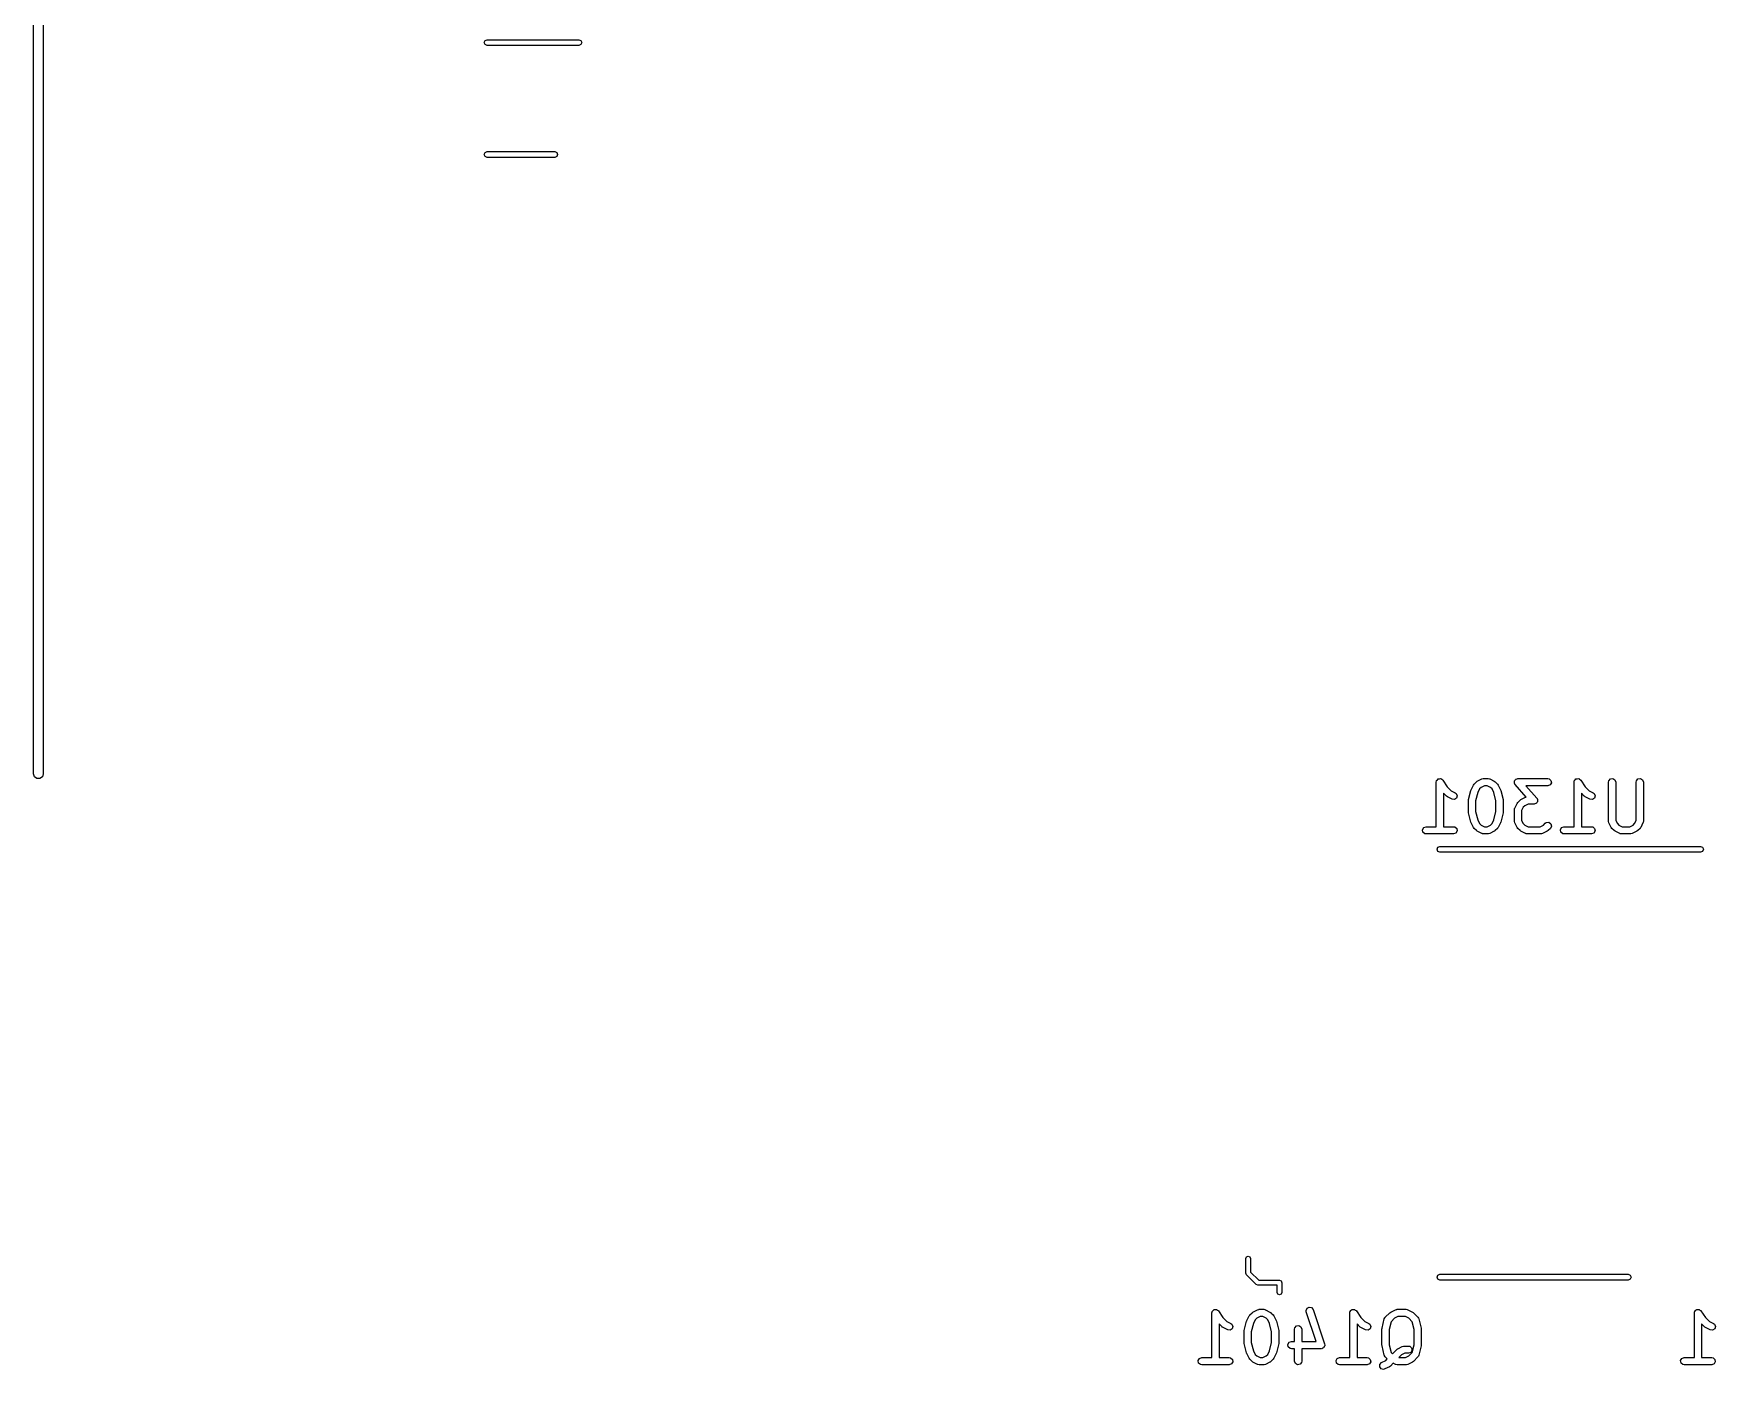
# Model space of a CAD drawing. Extents: x 54 to 297, y -260 to -31.
# Drawn here: x 226.9 to 261.76, y -260.35 to -232.65 of the extents above; entities that cross this region are included whole.
import ezdxf

# ---------------------------------------------------------------- set-up
doc = ezdxf.new("R2010")
doc.units = 0
doc.layers.add('BLACK', color=7, linetype='CONTINUOUS')

msp = doc.modelspace()

# ---------------------------------------------------------------- linework, layer by layer
at = {"layer": 'BLACK', "linetype": 'CONTINUOUS'}
for p, q in [((226.9, -248), (226.9, -43)), ((227.1, -43), (227.1, -248)), ((236.24, -232.84), (236.258, -232.798)), ((236.258, -232.882), (236.24, -232.84)), ((236.258, -232.798), (236.3, -232.78)), ((236.3, -232.78), (238.2, -232.78)), ((238.2, -232.78), (238.242, -232.798)), ((238.242, -232.798), (238.26, -232.84)), ((238.26, -232.84), (238.242, -232.882)), ((236.3, -232.9), (236.258, -232.882)), ((238.2, -232.9), (236.3, -232.9)), ((238.242, -232.882), (238.2, -232.9)), ((236.24, -235.16), (236.258, -235.118)), ((236.258, -235.202), (236.24, -235.16)), ((236.258, -235.118), (236.3, -235.1)), ((236.3, -235.22), (236.258, -235.202)), ((236.3, -235.1), (237.7, -235.1)), ((237.7, -235.22), (236.3, -235.22)), ((237.7, -235.1), (237.742, -235.118)), ((237.742, -235.202), (237.7, -235.22)), ((237.742, -235.118), (237.76, -235.16)), ((237.76, -235.16), (237.742, -235.202)), ((226.919, -248.059), (226.9, -248)), ((226.969, -248.095), (226.919, -248.059)), ((227.031, -248.095), (226.969, -248.095)), ((227.081, -248.059), (227.031, -248.095)), ((227.1, -248), (227.081, -248.059)), ((255.973, -248.172), (255.977, -248.147)), ((255.973, -249.097), (255.973, -248.172)), ((255.977, -248.147), (255.98, -248.143)), ((255.98, -248.139), (255.996, -248.124)), ((255.98, -248.143), (255.98, -248.139)), ((255.996, -248.124), (256.01, -248.107)), ((256.01, -248.107), (256.014, -248.107)), ((256.014, -248.107), (256.017, -248.104)), ((256.017, -248.104), (256.039, -248.102)), ((256.039, -248.102), (256.061, -248.099)), ((256.061, -248.099), (256.064, -248.101)), ((256.064, -248.101), (256.069, -248.1)), ((256.069, -248.1), (256.086, -248.113)), ((256.086, -248.113), (256.105, -248.124)), ((256.105, -248.124), (256.107, -248.128)), ((256.107, -248.128), (256.11, -248.131)), ((256.11, -248.131), (256.201, -248.267)), ((256.756, -248.215), (256.804, -248.167)), ((256.804, -248.167), (256.822, -248.154)), ((256.822, -248.154), (256.824, -248.153)), ((256.824, -248.153), (256.919, -248.105)), ((256.919, -248.105), (256.944, -248.098)), ((256.944, -248.098), (256.948, -248.099)), ((256.948, -248.099), (256.952, -248.097)), ((256.952, -248.097), (257.048, -248.097)), ((257.048, -248.097), (257.073, -248.102)), ((257.073, -248.102), (257.077, -248.105)), ((257.077, -248.105), (257.081, -248.105)), ((257.081, -248.105), (257.176, -248.153)), ((257.176, -248.153), (257.194, -248.166)), ((257.194, -248.166), (257.196, -248.167)), ((257.196, -248.167), (257.244, -248.215)), ((257.593, -248.159), (257.596, -248.154)), ((257.596, -248.179), (257.593, -248.159)), ((257.596, -248.148), (257.608, -248.132)), ((257.596, -248.154), (257.596, -248.148)), ((257.597, -248.199), (257.596, -248.179)), ((257.608, -248.132), (257.618, -248.115)), ((257.618, -248.115), (257.624, -248.113)), ((257.624, -248.113), (257.628, -248.108)), ((257.628, -248.108), (257.648, -248.104)), ((257.648, -248.104), (257.667, -248.097)), ((257.667, -248.097), (258.286, -248.097)), ((258.286, -248.097), (258.311, -248.102)), ((258.311, -248.102), (258.351, -248.135)), ((258.36, -248.185), (258.334, -248.23)), ((258.351, -248.135), (258.36, -248.185)), ((258.83, -248.172), (258.834, -248.147)), ((258.83, -249.097), (258.83, -248.172)), ((258.834, -248.147), (258.837, -248.143)), ((258.837, -248.143), (258.838, -248.139)), ((258.838, -248.139), (258.853, -248.124)), ((258.853, -248.124), (258.867, -248.107)), ((258.867, -248.107), (258.872, -248.107)), ((258.872, -248.107), (258.875, -248.104)), ((258.875, -248.104), (258.896, -248.102)), ((258.896, -248.102), (258.918, -248.099)), ((258.918, -248.099), (258.922, -248.101)), ((258.922, -248.101), (258.926, -248.1)), ((258.926, -248.1), (258.943, -248.113)), ((258.943, -248.113), (258.962, -248.124)), ((258.962, -248.124), (258.964, -248.128)), ((258.964, -248.128), (258.967, -248.131)), ((258.967, -248.131), (259.058, -248.267)), ((259.544, -248.172), (259.549, -248.147)), ((259.544, -248.982), (259.544, -248.172)), ((259.549, -248.147), (259.582, -248.107)), ((259.582, -248.107), (259.632, -248.099)), ((259.632, -248.099), (259.676, -248.124)), ((259.676, -248.124), (259.694, -248.172)), ((259.694, -248.172), (259.694, -248.964)), ((260.115, -248.172), (260.12, -248.147)), ((260.115, -248.964), (260.115, -248.172)), ((260.12, -248.147), (260.153, -248.107)), ((260.153, -248.107), (260.203, -248.099)), ((260.203, -248.099), (260.248, -248.124)), ((260.248, -248.124), (260.265, -248.172)), ((260.265, -248.172), (260.265, -248.982)), ((256.185, -248.464), (256.123, -248.401)), ((256.123, -248.401), (256.123, -249.097)), ((256.187, -248.464), (256.185, -248.464)), ((256.205, -248.478), (256.187, -248.464)), ((256.201, -248.267), (256.283, -248.349)), ((256.3, -248.525), (256.205, -248.478)), ((256.283, -248.349), (256.367, -248.391)), ((256.351, -248.531), (256.3, -248.525)), ((256.394, -248.503), (256.351, -248.531)), ((256.367, -248.391), (256.388, -248.407)), ((256.388, -248.407), (256.408, -248.454)), ((256.408, -248.454), (256.394, -248.503)), ((256.642, -248.535), (256.689, -248.345)), ((256.642, -248.539), (256.642, -248.535)), ((256.689, -248.345), (256.694, -248.333)), ((256.694, -248.333), (256.695, -248.329)), ((256.695, -248.329), (256.742, -248.234)), ((256.742, -248.234), (256.756, -248.216)), ((256.756, -248.216), (256.756, -248.215)), ((256.833, -248.389), (256.789, -248.563)), ((256.871, -248.312), (256.833, -248.389)), ((256.902, -248.282), (256.871, -248.312)), ((256.97, -248.247), (256.902, -248.282)), ((257.03, -248.247), (256.97, -248.247)), ((257.098, -248.282), (257.03, -248.247)), ((257.129, -248.312), (257.098, -248.282)), ((257.167, -248.389), (257.129, -248.312)), ((257.211, -248.563), (257.167, -248.389)), ((257.244, -248.215), (257.256, -248.233)), ((257.256, -248.233), (257.258, -248.234)), ((257.258, -248.234), (257.305, -248.329)), ((257.305, -248.329), (257.309, -248.342)), ((257.309, -248.342), (257.311, -248.345)), ((257.311, -248.345), (257.358, -248.535)), ((257.358, -248.535), (257.36, -248.55)), ((257.601, -248.207), (257.597, -248.199)), ((257.602, -248.21), (257.601, -248.207)), ((257.604, -248.212), (257.602, -248.21)), ((257.61, -248.222), (257.604, -248.212)), ((257.838, -248.482), (257.61, -248.222)), ((257.709, -248.548), (257.727, -248.535)), ((257.727, -248.535), (257.728, -248.534)), ((257.728, -248.534), (257.824, -248.486)), ((257.824, -248.486), (257.838, -248.482)), ((258.286, -248.247), (257.832, -248.247)), ((257.832, -248.247), (258.056, -248.504)), ((258.056, -248.504), (258.062, -248.514)), ((258.062, -248.514), (258.065, -248.516)), ((258.065, -248.516), (258.065, -248.519)), ((258.065, -248.519), (258.07, -248.526)), ((258.07, -248.526), (258.07, -248.546)), ((258.334, -248.23), (258.286, -248.247)), ((259.042, -248.464), (258.98, -248.401)), ((258.98, -248.401), (258.98, -249.097)), ((259.044, -248.464), (259.042, -248.464)), ((259.062, -248.478), (259.044, -248.464)), ((259.058, -248.267), (259.14, -248.349)), ((259.157, -248.525), (259.062, -248.478)), ((259.14, -248.349), (259.224, -248.391)), ((259.208, -248.531), (259.157, -248.525)), ((259.251, -248.503), (259.208, -248.531)), ((259.224, -248.391), (259.245, -248.407)), ((259.245, -248.407), (259.265, -248.454)), ((259.265, -248.454), (259.251, -248.503)), ((256.639, -248.553), (256.642, -248.539)), ((256.639, -248.791), (256.639, -248.553)), ((256.64, -248.795), (256.639, -248.791)), ((256.642, -248.81), (256.64, -248.795)), ((256.689, -249), (256.642, -248.81)), ((256.789, -248.563), (256.789, -248.782)), ((256.789, -248.782), (256.833, -248.956)), ((257.167, -248.956), (257.211, -248.782)), ((257.211, -248.782), (257.211, -248.563)), ((257.358, -248.81), (257.311, -249)), ((257.361, -248.791), (257.358, -248.806)), ((257.358, -248.806), (257.358, -248.81)), ((257.36, -248.55), (257.361, -248.553)), ((257.361, -248.553), (257.361, -248.791)), ((257.592, -248.744), (257.596, -248.718)), ((257.592, -248.982), (257.592, -248.744)), ((257.596, -248.718), (257.599, -248.715)), ((257.599, -248.715), (257.6, -248.71)), ((257.6, -248.71), (257.647, -248.615)), ((257.647, -248.615), (257.661, -248.597)), ((257.661, -248.596), (257.709, -248.548)), ((257.661, -248.597), (257.661, -248.596)), ((257.776, -248.693), (257.742, -248.762)), ((257.742, -248.762), (257.742, -248.964)), ((257.806, -248.663), (257.776, -248.693)), ((257.875, -248.628), (257.806, -248.663)), ((258, -248.628), (257.875, -248.628)), ((258.019, -248.621), (258, -248.628)), ((258.039, -248.617), (258.019, -248.621)), ((258.043, -248.613), (258.039, -248.617)), ((258.048, -248.611), (258.043, -248.613)), ((258.058, -248.593), (258.048, -248.611)), ((258.071, -248.578), (258.058, -248.593)), ((258.07, -248.546), (258.074, -248.566)), ((258.074, -248.566), (258.071, -248.572)), ((258.071, -248.572), (258.071, -248.578)), ((255.688, -249.159), (255.714, -249.115)), ((255.697, -249.21), (255.688, -249.159)), ((255.736, -249.243), (255.697, -249.21)), ((255.714, -249.115), (255.762, -249.097)), ((255.762, -249.097), (255.973, -249.097)), ((256.123, -249.097), (256.333, -249.097)), ((256.333, -249.097), (256.359, -249.102)), ((256.382, -249.23), (256.333, -249.247)), ((256.359, -249.102), (256.398, -249.135)), ((256.407, -249.185), (256.382, -249.23)), ((256.398, -249.135), (256.407, -249.185)), ((256.691, -249.003), (256.689, -249)), ((256.695, -249.015), (256.691, -249.003)), ((256.742, -249.111), (256.695, -249.015)), ((256.744, -249.112), (256.742, -249.111)), ((256.756, -249.13), (256.744, -249.112)), ((256.804, -249.178), (256.756, -249.13)), ((256.806, -249.178), (256.804, -249.178)), ((256.824, -249.192), (256.806, -249.178)), ((256.919, -249.239), (256.824, -249.192)), ((256.833, -248.956), (256.871, -249.033)), ((256.871, -249.033), (256.902, -249.063)), ((256.902, -249.063), (256.97, -249.097)), ((256.97, -249.097), (257.03, -249.097)), ((257.03, -249.097), (257.098, -249.063)), ((257.176, -249.192), (257.081, -249.239)), ((257.098, -249.063), (257.129, -249.033)), ((257.129, -249.033), (257.167, -248.956)), ((257.178, -249.191), (257.176, -249.192)), ((257.196, -249.178), (257.178, -249.191)), ((257.244, -249.13), (257.196, -249.178)), ((257.258, -249.111), (257.244, -249.129)), ((257.244, -249.129), (257.244, -249.13)), ((257.305, -249.015), (257.258, -249.111)), ((257.306, -249.012), (257.305, -249.015)), ((257.311, -249), (257.306, -249.012)), ((257.593, -248.986), (257.592, -248.982)), ((257.592, -248.99), (257.593, -248.986)), ((257.6, -249.015), (257.592, -248.99)), ((257.647, -249.111), (257.6, -249.015)), ((257.648, -249.112), (257.647, -249.111)), ((257.661, -249.13), (257.648, -249.112)), ((257.709, -249.178), (257.661, -249.13)), ((257.71, -249.178), (257.709, -249.178)), ((257.728, -249.192), (257.71, -249.178)), ((257.824, -249.239), (257.728, -249.192)), ((257.742, -248.964), (257.776, -249.033)), ((257.776, -249.033), (257.806, -249.063)), ((257.806, -249.063), (257.875, -249.097)), ((257.875, -249.097), (258.125, -249.097)), ((258.125, -249.097), (258.194, -249.063)), ((258.272, -249.192), (258.176, -249.239)), ((258.194, -249.063), (258.233, -249.024)), ((258.233, -249.024), (258.254, -249.009)), ((258.254, -249.009), (258.305, -249.005)), ((258.273, -249.191), (258.272, -249.192)), ((258.291, -249.178), (258.273, -249.191)), ((258.339, -249.13), (258.291, -249.178)), ((258.305, -249.005), (258.347, -249.034)), ((258.36, -249.084), (258.339, -249.13)), ((258.347, -249.034), (258.36, -249.084)), ((258.545, -249.159), (258.571, -249.115)), ((258.554, -249.21), (258.545, -249.159)), ((258.593, -249.243), (258.554, -249.21)), ((258.571, -249.115), (258.619, -249.097)), ((258.619, -249.097), (258.83, -249.097)), ((258.98, -249.097), (259.19, -249.097)), ((259.19, -249.097), (259.216, -249.102)), ((259.239, -249.23), (259.19, -249.247)), ((259.216, -249.102), (259.255, -249.135)), ((259.264, -249.185), (259.239, -249.23)), ((259.255, -249.135), (259.264, -249.185)), ((259.546, -248.986), (259.544, -248.982)), ((259.545, -248.99), (259.546, -248.986)), ((259.552, -249.015), (259.545, -248.99)), ((259.6, -249.111), (259.552, -249.015)), ((259.601, -249.112), (259.6, -249.111)), ((259.614, -249.13), (259.601, -249.112)), ((259.661, -249.178), (259.614, -249.13)), ((259.663, -249.178), (259.661, -249.178)), ((259.681, -249.192), (259.663, -249.178)), ((259.776, -249.239), (259.681, -249.192)), ((259.694, -248.964), (259.728, -249.033)), ((259.728, -249.033), (259.759, -249.063)), ((259.759, -249.063), (259.827, -249.097)), ((259.827, -249.097), (259.982, -249.097)), ((259.982, -249.097), (260.051, -249.063)), ((260.129, -249.192), (260.034, -249.239)), ((260.051, -249.063), (260.081, -249.033)), ((260.081, -249.033), (260.115, -248.964)), ((260.13, -249.191), (260.129, -249.192)), ((260.148, -249.178), (260.13, -249.191)), ((260.196, -249.13), (260.148, -249.178)), ((260.197, -249.129), (260.196, -249.13)), ((260.21, -249.111), (260.197, -249.129)), ((260.258, -249.015), (260.21, -249.111)), ((260.261, -249.008), (260.258, -249.011)), ((260.258, -249.011), (260.258, -249.015)), ((260.265, -248.982), (260.261, -249.008)), ((255.762, -249.247), (255.736, -249.243)), ((256.333, -249.247), (255.762, -249.247)), ((255.99, -249.565), (256.008, -249.523)), ((256.008, -249.607), (255.99, -249.565)), ((256.008, -249.523), (256.05, -249.505)), ((256.05, -249.505), (261.45, -249.505)), ((256.923, -249.24), (256.919, -249.239)), ((256.927, -249.243), (256.923, -249.24)), ((256.952, -249.247), (256.927, -249.243)), ((257.048, -249.247), (256.952, -249.247)), ((257.052, -249.246), (257.048, -249.247)), ((257.056, -249.247), (257.052, -249.246)), ((257.081, -249.239), (257.056, -249.247)), ((257.828, -249.24), (257.824, -249.239)), ((257.831, -249.243), (257.828, -249.24)), ((257.857, -249.247), (257.831, -249.243)), ((258.143, -249.247), (257.857, -249.247)), ((258.147, -249.246), (258.143, -249.247)), ((258.151, -249.247), (258.147, -249.246)), ((258.176, -249.239), (258.151, -249.247)), ((258.619, -249.247), (258.593, -249.243)), ((259.19, -249.247), (258.619, -249.247)), ((259.78, -249.24), (259.776, -249.239)), ((259.784, -249.243), (259.78, -249.24)), ((259.81, -249.247), (259.784, -249.243)), ((260, -249.247), (259.81, -249.247)), ((260.004, -249.246), (260, -249.247)), ((260.009, -249.247), (260.004, -249.246)), ((260.034, -249.239), (260.009, -249.247)), ((261.45, -249.505), (261.492, -249.523)), ((261.492, -249.523), (261.51, -249.565)), ((261.51, -249.565), (261.492, -249.607)), ((256.05, -249.625), (256.008, -249.607)), ((261.45, -249.625), (256.05, -249.625)), ((261.492, -249.607), (261.45, -249.625)), ((252.025, -258.05), (252.04, -258.014)), ((252.025, -258.35), (252.025, -258.05)), ((252.04, -258.014), (252.075, -258)), ((252.075, -258), (252.11, -258.014)), ((252.11, -258.014), (252.125, -258.05)), ((252.125, -258.05), (252.125, -258.329)), ((252.04, -258.385), (252.025, -258.35)), ((252.24, -258.585), (252.04, -258.385)), ((252.125, -258.329), (252.296, -258.5)), ((252.275, -258.6), (252.24, -258.585)), ((252.675, -258.6), (252.275, -258.6)), ((252.296, -258.5), (252.725, -258.5)), ((252.675, -258.75), (252.675, -258.6)), ((252.725, -258.5), (252.76, -258.514)), ((252.76, -258.514), (252.775, -258.55)), ((252.775, -258.55), (252.775, -258.75)), ((255.99, -258.435), (256.008, -258.393)), ((256.008, -258.477), (255.99, -258.435)), ((256.008, -258.393), (256.05, -258.375)), ((256.05, -258.495), (256.008, -258.477)), ((256.05, -258.375), (259.95, -258.375)), ((259.95, -258.495), (256.05, -258.495)), ((259.95, -258.375), (259.992, -258.393)), ((259.992, -258.477), (259.95, -258.495)), ((259.992, -258.393), (260.01, -258.435)), ((260.01, -258.435), (259.992, -258.477)), ((252.69, -258.785), (252.675, -258.75)), ((252.725, -258.8), (252.69, -258.785)), ((252.76, -258.785), (252.725, -258.8)), ((252.775, -258.75), (252.76, -258.785)), ((251.323, -259.177), (251.327, -259.151)), ((251.323, -260.102), (251.323, -259.177)), ((251.327, -259.151), (251.33, -259.148)), ((251.33, -259.144), (251.346, -259.129)), ((251.33, -259.148), (251.33, -259.144)), ((251.346, -259.129), (251.36, -259.112)), ((251.36, -259.112), (251.364, -259.111)), ((251.364, -259.111), (251.367, -259.108)), ((251.367, -259.108), (251.389, -259.107)), ((251.389, -259.107), (251.411, -259.103)), ((251.411, -259.103), (251.414, -259.105)), ((251.414, -259.105), (251.419, -259.105)), ((251.419, -259.105), (251.436, -259.118)), ((251.436, -259.118), (251.455, -259.129)), ((251.455, -259.129), (251.457, -259.133)), ((251.457, -259.133), (251.46, -259.136)), ((251.46, -259.136), (251.551, -259.272)), ((251.551, -259.272), (251.633, -259.354)), ((252.039, -259.349), (252.044, -259.338)), ((252.044, -259.338), (252.045, -259.334)), ((252.045, -259.334), (252.092, -259.239)), ((252.092, -259.239), (252.106, -259.221)), ((252.106, -259.219), (252.154, -259.172)), ((252.106, -259.221), (252.106, -259.219)), ((252.154, -259.172), (252.172, -259.159)), ((252.172, -259.159), (252.174, -259.158)), ((252.174, -259.158), (252.269, -259.11)), ((252.221, -259.317), (252.183, -259.394)), ((252.252, -259.286), (252.221, -259.317)), ((252.32, -259.252), (252.252, -259.286)), ((252.269, -259.11), (252.294, -259.103)), ((252.294, -259.103), (252.298, -259.104)), ((252.298, -259.104), (252.302, -259.102)), ((252.302, -259.102), (252.398, -259.102)), ((252.38, -259.252), (252.32, -259.252)), ((252.448, -259.286), (252.38, -259.252)), ((252.398, -259.102), (252.423, -259.107)), ((252.423, -259.107), (252.427, -259.11)), ((252.427, -259.11), (252.431, -259.11)), ((252.431, -259.11), (252.526, -259.158)), ((252.479, -259.317), (252.448, -259.286)), ((252.517, -259.394), (252.479, -259.317)), ((252.526, -259.158), (252.544, -259.171)), ((252.544, -259.171), (252.546, -259.172)), ((252.546, -259.172), (252.594, -259.219)), ((252.594, -259.219), (252.606, -259.238)), ((252.606, -259.238), (252.608, -259.239)), ((252.608, -259.239), (252.655, -259.334)), ((252.655, -259.334), (252.659, -259.346)), ((253.275, -259.127), (253.294, -259.08)), ((253.279, -259.153), (253.275, -259.127)), ((253.484, -259.769), (253.279, -259.153)), ((253.294, -259.08), (253.339, -259.055)), ((253.339, -259.055), (253.389, -259.066)), ((253.389, -259.066), (253.421, -259.106)), ((253.421, -259.106), (253.659, -259.82)), ((254.18, -259.177), (254.184, -259.151)), ((254.18, -260.102), (254.18, -259.177)), ((254.184, -259.151), (254.187, -259.148)), ((254.187, -259.148), (254.188, -259.144)), ((254.188, -259.144), (254.203, -259.129)), ((254.203, -259.129), (254.217, -259.112)), ((254.217, -259.112), (254.222, -259.111)), ((254.222, -259.111), (254.225, -259.108)), ((254.225, -259.108), (254.246, -259.107)), ((254.246, -259.107), (254.268, -259.103)), ((254.268, -259.103), (254.272, -259.105)), ((254.272, -259.105), (254.276, -259.105)), ((254.276, -259.105), (254.293, -259.118)), ((254.293, -259.118), (254.312, -259.129)), ((254.312, -259.129), (254.314, -259.133)), ((254.314, -259.133), (254.317, -259.136)), ((254.317, -259.136), (254.408, -259.272)), ((254.408, -259.272), (254.49, -259.354)), ((254.849, -259.492), (254.896, -259.302)), ((254.896, -259.302), (254.907, -259.278)), ((254.907, -259.278), (254.913, -259.274)), ((254.913, -259.274), (254.916, -259.267)), ((254.916, -259.267), (255.011, -259.172)), ((255.011, -259.172), (255.03, -259.159)), ((255.03, -259.159), (255.031, -259.158)), ((255.031, -259.158), (255.126, -259.11)), ((255.109, -259.286), (255.037, -259.358)), ((255.177, -259.252), (255.109, -259.286)), ((255.126, -259.11), (255.151, -259.103)), ((255.151, -259.103), (255.155, -259.104)), ((255.155, -259.104), (255.16, -259.102)), ((255.16, -259.102), (255.35, -259.102)), ((255.332, -259.252), (255.177, -259.252)), ((255.401, -259.286), (255.332, -259.252)), ((255.35, -259.102), (255.376, -259.107)), ((255.376, -259.107), (255.379, -259.11)), ((255.379, -259.11), (255.384, -259.11)), ((255.384, -259.11), (255.479, -259.158)), ((255.473, -259.358), (255.401, -259.286)), ((255.479, -259.158), (255.497, -259.171)), ((255.497, -259.171), (255.498, -259.172)), ((255.498, -259.172), (255.594, -259.267)), ((255.594, -259.267), (255.608, -259.288)), ((255.608, -259.288), (255.609, -259.296)), ((255.609, -259.296), (255.613, -259.302)), ((255.613, -259.302), (255.661, -259.492)), ((261.323, -259.177), (261.327, -259.151)), ((261.323, -260.102), (261.323, -259.177)), ((261.327, -259.151), (261.33, -259.148)), ((261.33, -259.144), (261.346, -259.129)), ((261.33, -259.148), (261.33, -259.144)), ((261.346, -259.129), (261.36, -259.112)), ((261.36, -259.112), (261.364, -259.111)), ((261.364, -259.111), (261.367, -259.108)), ((261.367, -259.108), (261.389, -259.107)), ((261.389, -259.107), (261.411, -259.103)), ((261.411, -259.103), (261.414, -259.105)), ((261.414, -259.105), (261.419, -259.105)), ((261.419, -259.105), (261.436, -259.118)), ((261.436, -259.118), (261.455, -259.129)), ((261.455, -259.129), (261.457, -259.133)), ((261.457, -259.133), (261.46, -259.136)), ((261.46, -259.136), (261.551, -259.272)), ((261.551, -259.272), (261.633, -259.354)), ((251.535, -259.468), (251.473, -259.406)), ((251.473, -259.406), (251.473, -260.102)), ((251.537, -259.469), (251.535, -259.468)), ((251.555, -259.482), (251.537, -259.469)), ((251.65, -259.53), (251.555, -259.482)), ((251.633, -259.354), (251.717, -259.396)), ((251.701, -259.536), (251.65, -259.53)), ((251.744, -259.508), (251.701, -259.536)), ((251.717, -259.396), (251.738, -259.411)), ((251.738, -259.411), (251.758, -259.458)), ((251.758, -259.458), (251.744, -259.508)), ((251.989, -259.558), (251.992, -259.543)), ((251.989, -259.796), (251.989, -259.558)), ((251.992, -259.54), (252.039, -259.349)), ((251.992, -259.543), (251.992, -259.54)), ((252.183, -259.394), (252.139, -259.567)), ((252.139, -259.567), (252.139, -259.787)), ((252.561, -259.567), (252.517, -259.394)), ((252.561, -259.787), (252.561, -259.567)), ((252.659, -259.346), (252.661, -259.349)), ((252.661, -259.349), (252.708, -259.54)), ((252.708, -259.54), (252.71, -259.555)), ((252.71, -259.555), (252.711, -259.558)), ((252.711, -259.558), (252.711, -259.796)), ((253.037, -259.51), (253.041, -259.485)), ((253.037, -259.769), (253.037, -259.51)), ((253.041, -259.485), (253.074, -259.446)), ((253.074, -259.446), (253.125, -259.437)), ((253.125, -259.437), (253.169, -259.462)), ((253.169, -259.462), (253.187, -259.51)), ((253.187, -259.51), (253.187, -259.769)), ((254.392, -259.468), (254.33, -259.406)), ((254.33, -259.406), (254.33, -260.102)), ((254.394, -259.469), (254.392, -259.468)), ((254.412, -259.482), (254.394, -259.469)), ((254.507, -259.53), (254.412, -259.482)), ((254.49, -259.354), (254.574, -259.396)), ((254.558, -259.536), (254.507, -259.53)), ((254.601, -259.508), (254.558, -259.536)), ((254.574, -259.396), (254.595, -259.411)), ((254.595, -259.411), (254.615, -259.458)), ((254.615, -259.458), (254.601, -259.508)), ((254.846, -259.51), (254.849, -259.496)), ((254.846, -259.844), (254.846, -259.51)), ((254.849, -259.496), (254.849, -259.492)), ((255.037, -259.358), (254.996, -259.52)), ((254.996, -259.52), (254.996, -259.835)), ((255.513, -259.52), (255.473, -259.358)), ((255.513, -259.835), (255.513, -259.52)), ((255.661, -259.492), (255.662, -259.507)), ((255.662, -259.507), (255.663, -259.51)), ((255.663, -259.51), (255.663, -259.844)), ((261.535, -259.468), (261.473, -259.406)), ((261.473, -259.406), (261.473, -260.102)), ((261.537, -259.469), (261.535, -259.468)), ((261.555, -259.482), (261.537, -259.469)), ((261.65, -259.53), (261.555, -259.482)), ((261.633, -259.354), (261.717, -259.396)), ((261.701, -259.536), (261.65, -259.53)), ((261.744, -259.508), (261.701, -259.536)), ((261.717, -259.396), (261.738, -259.411)), ((261.738, -259.411), (261.758, -259.458)), ((261.758, -259.458), (261.744, -259.508)), ((251.99, -259.799), (251.989, -259.796)), ((251.992, -259.814), (251.99, -259.799)), ((252.039, -260.005), (251.992, -259.814)), ((252.041, -260.008), (252.039, -260.005)), ((252.045, -260.02), (252.041, -260.008)), ((252.092, -260.115), (252.045, -260.02)), ((252.139, -259.787), (252.183, -259.96)), ((252.183, -259.96), (252.221, -260.037)), ((252.221, -260.037), (252.252, -260.068)), ((252.448, -260.068), (252.479, -260.037)), ((252.479, -260.037), (252.517, -259.96)), ((252.517, -259.96), (252.561, -259.787)), ((252.655, -260.02), (252.608, -260.115)), ((252.656, -260.017), (252.655, -260.02)), ((252.661, -260.005), (252.656, -260.017)), ((252.708, -259.814), (252.661, -260.005)), ((252.711, -259.796), (252.708, -259.811)), ((252.708, -259.811), (252.708, -259.814)), ((252.895, -259.831), (252.921, -259.786)), ((252.904, -259.881), (252.895, -259.831)), ((252.943, -259.914), (252.904, -259.881)), ((252.921, -259.786), (252.969, -259.769)), ((252.969, -259.919), (252.943, -259.914)), ((252.969, -259.769), (253.037, -259.769)), ((253.037, -259.919), (252.969, -259.919)), ((253.037, -260.177), (253.037, -259.919)), ((253.187, -259.769), (253.484, -259.769)), ((253.588, -259.919), (253.187, -259.919)), ((253.187, -259.919), (253.187, -260.177)), ((253.593, -259.917), (253.588, -259.919)), ((253.599, -259.918), (253.593, -259.917)), ((253.617, -259.908), (253.599, -259.918)), ((253.636, -259.901), (253.617, -259.908)), ((253.639, -259.896), (253.636, -259.901)), ((253.644, -259.894), (253.639, -259.896)), ((253.652, -259.875), (253.644, -259.894)), ((253.662, -259.857), (253.652, -259.875)), ((253.659, -259.82), (253.663, -259.846)), ((253.663, -259.846), (253.661, -259.851)), ((253.661, -259.851), (253.662, -259.857)), ((254.848, -259.847), (254.846, -259.844)), ((254.849, -259.862), (254.848, -259.847)), ((254.896, -260.052), (254.849, -259.862)), ((254.996, -259.835), (255.037, -259.996)), ((255.037, -259.996), (255.064, -260.023)), ((255.064, -260.023), (255.154, -259.934)), ((255.154, -259.934), (255.172, -259.921)), ((255.172, -259.921), (255.174, -259.92)), ((255.174, -259.92), (255.269, -259.872)), ((255.32, -260.014), (255.252, -260.048)), ((255.269, -259.872), (255.294, -259.865)), ((255.294, -259.865), (255.298, -259.866)), ((255.298, -259.866), (255.302, -259.864)), ((255.302, -259.864), (255.398, -259.864)), ((255.398, -260.014), (255.32, -260.014)), ((255.398, -259.864), (255.423, -259.869)), ((255.446, -259.996), (255.398, -260.014)), ((255.401, -260.068), (255.473, -259.996)), ((255.423, -259.869), (255.463, -259.902)), ((255.471, -259.952), (255.446, -259.996)), ((255.463, -259.902), (255.471, -259.952)), ((255.473, -259.996), (255.513, -259.835)), ((255.661, -259.862), (255.613, -260.052)), ((255.663, -259.844), (255.66, -259.859)), ((255.66, -259.859), (255.661, -259.862)), ((251.038, -260.164), (251.064, -260.12)), ((251.047, -260.215), (251.038, -260.164)), ((251.086, -260.248), (251.047, -260.215)), ((251.064, -260.12), (251.112, -260.102)), ((251.112, -260.252), (251.086, -260.248)), ((251.112, -260.102), (251.323, -260.102)), ((251.683, -260.252), (251.112, -260.252)), ((251.473, -260.102), (251.683, -260.102)), ((251.683, -260.102), (251.709, -260.107)), ((251.732, -260.235), (251.683, -260.252)), ((251.709, -260.107), (251.748, -260.14)), ((251.757, -260.19), (251.732, -260.235)), ((251.748, -260.14), (251.757, -260.19)), ((252.094, -260.117), (252.092, -260.115)), ((252.106, -260.135), (252.094, -260.117)), ((252.154, -260.183), (252.106, -260.135)), ((252.156, -260.183), (252.154, -260.183)), ((252.174, -260.197), (252.156, -260.183)), ((252.269, -260.244), (252.174, -260.197)), ((252.252, -260.068), (252.32, -260.102)), ((252.273, -260.245), (252.269, -260.244)), ((252.277, -260.248), (252.273, -260.245)), ((252.302, -260.252), (252.277, -260.248)), ((252.398, -260.252), (252.302, -260.252)), ((252.32, -260.102), (252.38, -260.102)), ((252.38, -260.102), (252.448, -260.068)), ((252.402, -260.251), (252.398, -260.252)), ((252.406, -260.252), (252.402, -260.251)), ((252.431, -260.244), (252.406, -260.252)), ((252.526, -260.197), (252.431, -260.244)), ((252.528, -260.195), (252.526, -260.197)), ((252.546, -260.183), (252.528, -260.195)), ((252.594, -260.135), (252.546, -260.183)), ((252.608, -260.115), (252.594, -260.133)), ((252.594, -260.133), (252.594, -260.135)), ((253.054, -260.225), (253.037, -260.177)), ((253.099, -260.251), (253.054, -260.225)), ((253.149, -260.242), (253.099, -260.251)), ((253.182, -260.203), (253.149, -260.242)), ((253.187, -260.177), (253.182, -260.203)), ((253.895, -260.164), (253.921, -260.12)), ((253.904, -260.215), (253.895, -260.164)), ((253.943, -260.248), (253.904, -260.215)), ((253.921, -260.12), (253.969, -260.102)), ((253.969, -260.252), (253.943, -260.248)), ((253.969, -260.102), (254.18, -260.102)), ((254.54, -260.252), (253.969, -260.252)), ((254.33, -260.102), (254.54, -260.102)), ((254.54, -260.102), (254.566, -260.107)), ((254.589, -260.235), (254.54, -260.252)), ((254.566, -260.107), (254.605, -260.14)), ((254.614, -260.19), (254.589, -260.235)), ((254.605, -260.14), (254.614, -260.19)), ((254.802, -260.294), (254.805, -260.243)), ((254.832, -260.335), (254.802, -260.294)), ((254.805, -260.243), (254.84, -260.205)), ((254.882, -260.347), (254.832, -260.335)), ((254.84, -260.205), (254.925, -260.163)), ((254.907, -260.339), (254.882, -260.347)), ((254.9, -260.059), (254.896, -260.052)), ((254.901, -260.066), (254.9, -260.059)), ((254.916, -260.087), (254.901, -260.066)), ((255.003, -260.292), (254.907, -260.339)), ((254.958, -260.13), (254.916, -260.087)), ((254.925, -260.163), (254.958, -260.13)), ((255.004, -260.291), (255.003, -260.292)), ((255.022, -260.278), (255.004, -260.291)), ((255.079, -260.221), (255.022, -260.278)), ((255.126, -260.244), (255.079, -260.221)), ((255.13, -260.245), (255.126, -260.244)), ((255.134, -260.248), (255.13, -260.245)), ((255.16, -260.252), (255.134, -260.248)), ((255.35, -260.252), (255.16, -260.252)), ((255.252, -260.048), (255.198, -260.102)), ((255.198, -260.102), (255.332, -260.102)), ((255.332, -260.102), (255.401, -260.068)), ((255.354, -260.251), (255.35, -260.252)), ((255.359, -260.252), (255.354, -260.251)), ((255.384, -260.244), (255.359, -260.252)), ((255.479, -260.197), (255.384, -260.244)), ((255.48, -260.195), (255.479, -260.197)), ((255.498, -260.183), (255.48, -260.195)), ((255.594, -260.087), (255.498, -260.183)), ((255.597, -260.081), (255.594, -260.087)), ((255.603, -260.076), (255.597, -260.081)), ((255.613, -260.052), (255.603, -260.076)), ((261.038, -260.164), (261.064, -260.12)), ((261.047, -260.215), (261.038, -260.164)), ((261.086, -260.248), (261.047, -260.215)), ((261.064, -260.12), (261.112, -260.102)), ((261.112, -260.252), (261.086, -260.248)), ((261.112, -260.102), (261.323, -260.102)), ((261.683, -260.252), (261.112, -260.252)), ((261.473, -260.102), (261.683, -260.102)), ((261.683, -260.102), (261.709, -260.107)), ((261.732, -260.235), (261.683, -260.252)), ((261.709, -260.107), (261.748, -260.14)), ((261.757, -260.19), (261.732, -260.235)), ((261.748, -260.14), (261.757, -260.19))]:
    msp.add_line(p, q, dxfattribs=at)

doc.saveas('drawing.dxf')
